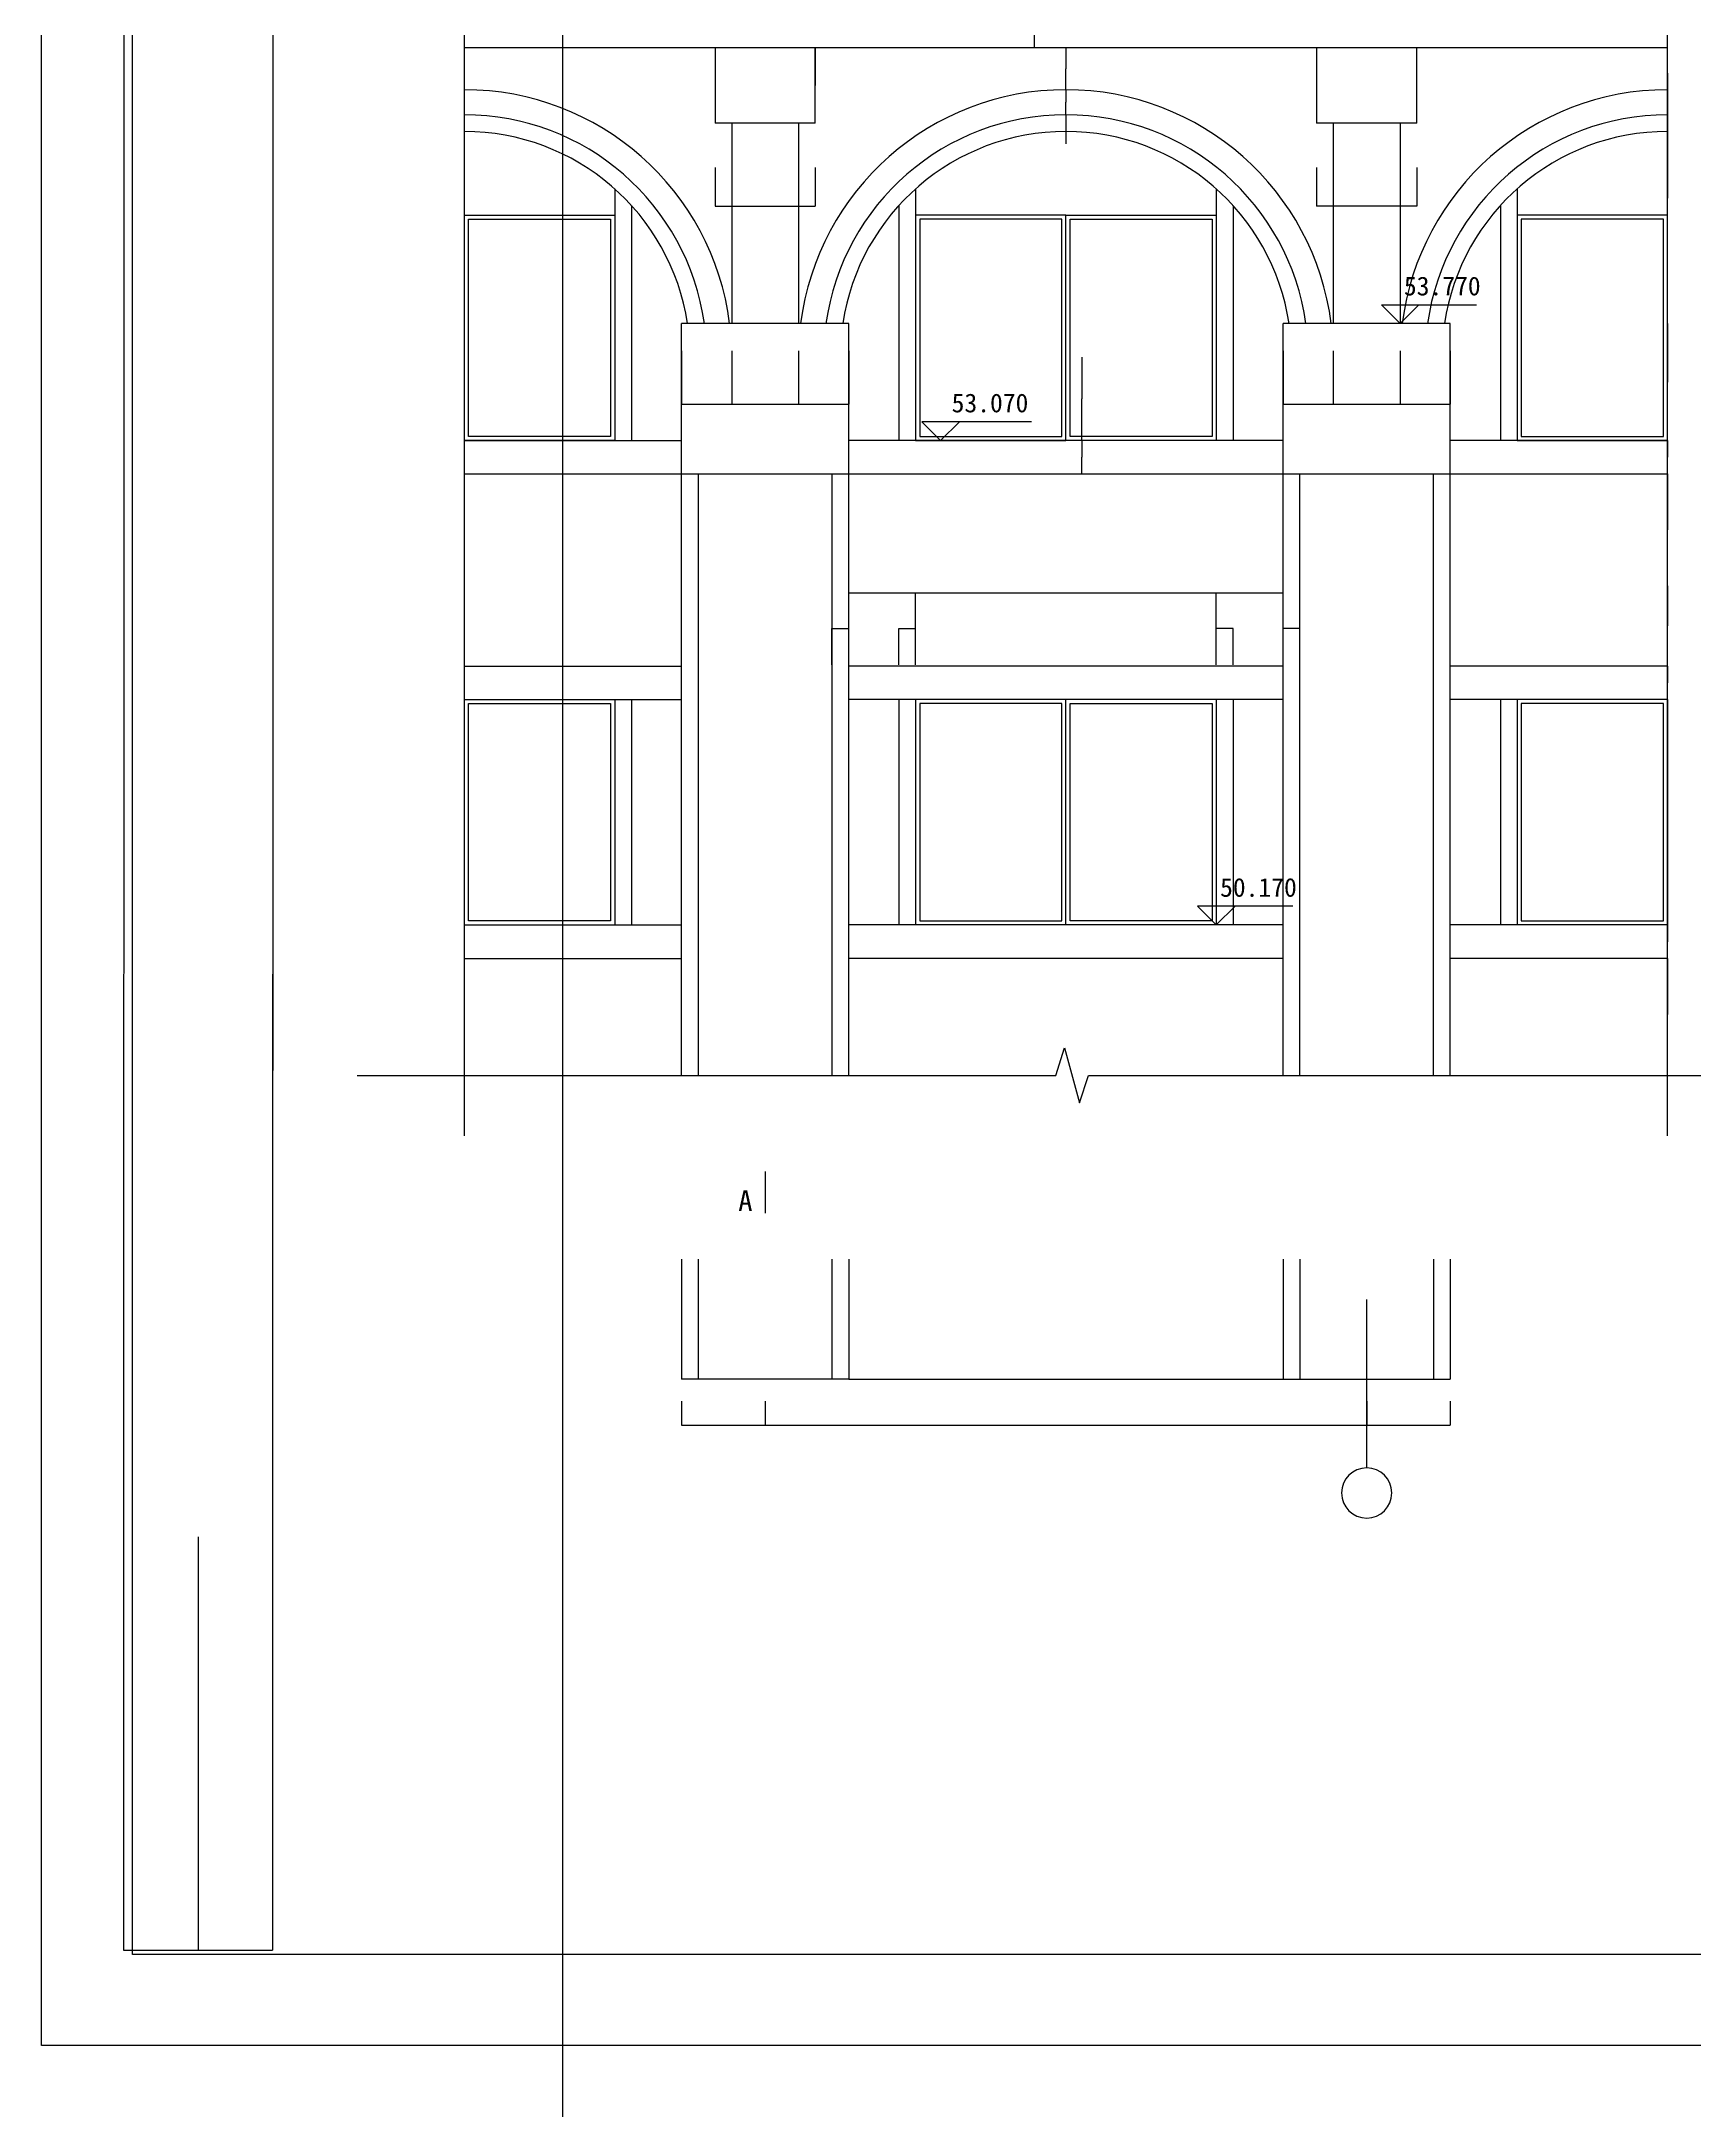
# Model space of a CAD drawing. Header units: metres. Extents: x -12481 to 52206, y 0 to 156300.
# Drawn here: x -12481 to 27091, y 63261 to 112808 of the extents above; entities that cross this region are included whole.
import ezdxf

# ---------------------------------------------------------------- set-up
doc = ezdxf.new("R2010")
doc.units = ezdxf.units.M
for name, color, linetype in [('AXIS', 3, 'Continuous'), ('DOTE', 1, 'Continuous'), ('L', 52, 'Continuous'), ('OTHER', 7, 'Continuous'), ('PUB_DIM', 3, 'Continuous')]:
    doc.layers.add(name, color=color, linetype=linetype)
doc.dimstyles.get("Standard").update_dxf_attribs({"dimtxt": 2.5, "dimasz": 2.5, "dimexe": 1.25, "dimexo": 0.625, "dimtad": 1, "dimcen": 2.5, "dimazin": 3, "dimtfac": 1, "dimtmove": 0, "dimatfit": 3})

# ---------------------------------------------------------------- blocks, each defined once
blk = doc.blocks.new('_AXISO')
blk.add_circle((0, 0), 0.5)
blk = doc.blocks.new('*D4')
for p, q in [((26443.08, 97050), (26443.08, 94350)), ((26442.83, 94350), (26442.58, 94350)), ((26443.08, 91650), (26443.08, 94350)), ((26443.08, 94350), (26443.08, 94350)), ((26443.33, 94350), (26443.58, 94350))]:
    blk.add_line(p, q)
at = {"layer": 'Defpoints'}
for p in [(26443.08, 97050), (26443.08, 94350), (26443.08, 91650)]:
    blk.add_point(p, dxfattribs=at)
at = {"layer": 'PUB_DIM', "insert": (26443.08, 94351.125), "char_height": 1, "attachment_point": 5}
blk.add_mtext('1350', dxfattribs=at)
blk = doc.blocks.new('*D5')
for p, q in [((3243.08, 83646.26), (3243.08, 80775.26)), ((6443.08, 83646.26), (6443.08, 80775.26)), ((4841.58, 80775.26), (3242.83, 80775.26)), ((6443.33, 80775.26), (4844.58, 80775.26))]:
    blk.add_line(p, q)
at = {"layer": 'Defpoints'}
for p in [(3243.08, 83646.26), (6443.08, 83646.26), (6443.08, 80775.26)]:
    blk.add_point(p, dxfattribs=at)
at = {"layer": 'PUB_DIM', "insert": (4843.08, 80775.26), "char_height": 1, "attachment_point": 5}
blk.add_mtext('800', dxfattribs=at)
blk = doc.blocks.new('*D6')
for p, q in [((4843.08, 80250.26), (4843.08, 79675.26)), ((19243.08, 80250.26), (19243.08, 79675.26)), ((4843.33, 79675.26), (12038.08, 79675.26)), ((12048.08, 79675.26), (19242.83, 79675.26))]:
    blk.add_line(p, q)
at = {"layer": 'Defpoints'}
for p in [(4843.08, 80250.26), (19243.08, 80250.26), (4843.08, 79675.26)]:
    blk.add_point(p, dxfattribs=at)
at = {"layer": 'PUB_DIM', "insert": (12043.08, 79675.26), "char_height": 1, "attachment_point": 5}
blk.add_mtext('3600<4000>', dxfattribs=at)
blk = doc.blocks.new('*D7')
for p, q in [((2843.08, 83646.26), (2843.08, 80775.26)), ((3243.08, 83646.26), (3243.08, 80775.26)), ((3041.58, 80775.26), (2842.83, 80775.26)), ((3243.33, 80775.26), (3044.58, 80775.26))]:
    blk.add_line(p, q)
at = {"layer": 'Defpoints'}
for p in [(2843.08, 83646.26), (3243.08, 83646.26), (3243.08, 80775.26)]:
    blk.add_point(p, dxfattribs=at)
at = {"layer": 'PUB_DIM', "insert": (3043.08, 80775.26), "char_height": 1, "attachment_point": 5}
blk.add_mtext('100', dxfattribs=at)
blk = doc.blocks.new('*D8')
for p, q in [((2843.08, 80250.26), (2843.08, 79675.26)), ((4843.08, 80250.26), (4843.08, 79675.26)), ((2843.33, 79675.26), (3841.58, 79675.26)), ((3844.58, 79675.26), (4842.83, 79675.26))]:
    blk.add_line(p, q)
at = {"layer": 'Defpoints'}
for p in [(2843.08, 80250.26), (4843.08, 80250.26), (2843.08, 79675.26)]:
    blk.add_point(p, dxfattribs=at)
at = {"layer": 'PUB_DIM', "insert": (3843.08, 79675.26), "char_height": 1, "attachment_point": 5}
blk.add_mtext('500', dxfattribs=at)
blk = doc.blocks.new('*D9')
for p, q in [((6843.08, 83646.26), (6843.08, 80775.26)), ((17243.08, 83646.26), (17243.08, 80775.26)), ((6843.33, 80775.26), (12038.08, 80775.26)), ((12048.08, 80775.26), (17242.83, 80775.26))]:
    blk.add_line(p, q)
at = {"layer": 'Defpoints'}
for p in [(6843.08, 83646.26), (17243.08, 83646.26), (6843.08, 80775.26)]:
    blk.add_point(p, dxfattribs=at)
at = {"layer": 'PUB_DIM', "insert": (12043.08, 80775.26), "char_height": 1, "attachment_point": 5}
blk.add_mtext('2600<3000>', dxfattribs=at)
blk = doc.blocks.new('*D10')
for p, q in [((6443.08, 83646.26), (6443.08, 80775.26)), ((6843.08, 83646.26), (6843.08, 80775.26)), ((6641.58, 80775.26), (6442.83, 80775.26)), ((6843.33, 80775.26), (6644.58, 80775.26))]:
    blk.add_line(p, q)
at = {"layer": 'Defpoints'}
for p in [(6443.08, 83646.26), (6843.08, 83646.26), (6843.08, 80775.26)]:
    blk.add_point(p, dxfattribs=at)
at = {"layer": 'PUB_DIM', "insert": (6643.08, 80775.26), "char_height": 1, "attachment_point": 5}
blk.add_mtext('100', dxfattribs=at)
blk = doc.blocks.new('*D11')
for p, q in [((17243.08, 83646.26), (17243.08, 80775.26)), ((17643.08, 83646.26), (17643.08, 80775.26)), ((17243.33, 80775.26), (17441.58, 80775.26)), ((17444.58, 80775.26), (17642.83, 80775.26))]:
    blk.add_line(p, q)
at = {"layer": 'Defpoints'}
for p in [(17243.08, 83646.26), (17643.08, 83646.26), (17243.08, 80775.26)]:
    blk.add_point(p, dxfattribs=at)
at = {"layer": 'PUB_DIM', "insert": (17443.08, 80775.26), "char_height": 1, "attachment_point": 5}
blk.add_mtext('100', dxfattribs=at)
blk = doc.blocks.new('*D12')
for p, q in [((20843.08, 83646.26), (20843.08, 80775.26)), ((21243.08, 83646.26), (21243.08, 80775.26)), ((20843.33, 80775.26), (21041.58, 80775.26)), ((21044.58, 80775.26), (21242.83, 80775.26))]:
    blk.add_line(p, q)
at = {"layer": 'Defpoints'}
for p in [(20843.08, 83646.26), (21243.08, 83646.26), (20843.08, 80775.26)]:
    blk.add_point(p, dxfattribs=at)
at = {"layer": 'PUB_DIM', "insert": (21043.08, 80775.26), "char_height": 1, "attachment_point": 5}
blk.add_mtext('100', dxfattribs=at)
blk = doc.blocks.new('*D13')
for p, q in [((17643.08, 83646.26), (17643.08, 80775.26)), ((20843.08, 83646.26), (20843.08, 80775.26)), ((17643.33, 80775.26), (19241.58, 80775.26)), ((19244.58, 80775.26), (20842.83, 80775.26))]:
    blk.add_line(p, q)
at = {"layer": 'Defpoints'}
for p in [(17643.08, 83646.26), (20843.08, 83646.26), (17643.08, 80775.26)]:
    blk.add_point(p, dxfattribs=at)
at = {"layer": 'PUB_DIM', "insert": (19243.08, 80775.26), "char_height": 1, "attachment_point": 5}
blk.add_mtext('800', dxfattribs=at)
blk = doc.blocks.new('*D14')
for p, q in [((19243.08, 80250.26), (19243.08, 79675.26)), ((21243.08, 80250.26), (21243.08, 79675.26)), ((19243.33, 79675.26), (20241.58, 79675.26)), ((20244.58, 79675.26), (21242.83, 79675.26))]:
    blk.add_line(p, q)
at = {"layer": 'Defpoints'}
for p in [(19243.08, 80250.26), (21243.08, 80250.26), (19243.08, 79675.26)]:
    blk.add_point(p, dxfattribs=at)
at = {"layer": 'PUB_DIM', "insert": (20243.08, 79675.26), "char_height": 1, "attachment_point": 5}
blk.add_mtext('500', dxfattribs=at)
blk = doc.blocks.new('*D15')
for p, q in [((26443.08, 90850), (26443.08, 89510)), ((26442.83, 89510), (26442.58, 89510)), ((26443.08, 88170), (26443.08, 89510)), ((26443.08, 89510), (26443.08, 89510)), ((26443.33, 89510), (26443.58, 89510))]:
    blk.add_line(p, q)
at = {"layer": 'Defpoints'}
for p in [(26443.08, 90850), (26443.08, 89510), (26443.08, 88170)]:
    blk.add_point(p, dxfattribs=at)
at = {"layer": 'PUB_DIM', "insert": (26443.08, 89511.125), "char_height": 1, "attachment_point": 5}
blk.add_mtext('670', dxfattribs=at)
blk = doc.blocks.new('*D16')
for p, q in [((26442.83, 91250), (26442.58, 91250)), ((26443.08, 91650), (26443.08, 91250)), ((26443.08, 90850), (26443.08, 91250)), ((26443.08, 91250), (26443.08, 91250)), ((26443.33, 91250), (26443.58, 91250))]:
    blk.add_line(p, q)
at = {"layer": 'Defpoints'}
for p in [(26443.08, 91650), (26443.08, 91250), (26443.08, 90850)]:
    blk.add_point(p, dxfattribs=at)
at = {"layer": 'PUB_DIM', "insert": (26443.08, 91251.125), "char_height": 1, "attachment_point": 5}
blk.add_mtext('200', dxfattribs=at)
blk = doc.blocks.new('*D17')
for p, q in [((4043.08, 105400), (4043.08, 104124.15)), ((5643.08, 105400), (5643.08, 104124.15)), ((4043.33, 104124.15), (4841.58, 104124.15)), ((4844.58, 104124.15), (5642.83, 104124.15))]:
    blk.add_line(p, q)
at = {"layer": 'Defpoints'}
for p in [(4043.08, 105400), (5643.08, 105400), (4043.08, 104124.15)]:
    blk.add_point(p, dxfattribs=at)
at = {"layer": 'PUB_DIM', "insert": (4843.08, 104124.15), "char_height": 1, "attachment_point": 5}
blk.add_mtext('400', dxfattribs=at)
blk = doc.blocks.new('*D18')
for p, q in [((4043.08, 109789.12), (4043.08, 108859.76)), ((5643.08, 109789.12), (5643.08, 108859.76)), ((4043.33, 108859.76), (4841.58, 108859.76)), ((4844.58, 108859.76), (5642.83, 108859.76))]:
    blk.add_line(p, q)
at = {"layer": 'Defpoints'}
for p in [(4043.08, 109789.12), (5643.08, 109789.12), (4043.08, 108859.76)]:
    blk.add_point(p, dxfattribs=at)
at = {"layer": 'PUB_DIM', "insert": (4843.08, 108859.76), "char_height": 1, "attachment_point": 5}
blk.add_mtext('400', dxfattribs=at)
blk = doc.blocks.new('*D19')
for p, q in [((-0.25, 124946.59), (-0.5, 124946.59)), ((0, 0), (0, 124946.59)), ((0, 0), (0, 124946.59)), ((0, 124946.59), (0, 124946.59)), ((0.25, 124946.59), (0.5, 124946.59))]:
    blk.add_line(p, q)
at = {"layer": 'Defpoints'}
for p in [(0, 124946.59), (0, 0), (0, 0)]:
    blk.add_point(p, dxfattribs=at)
at = {"layer": 'PUB_DIM', "insert": (0, 124947.715), "char_height": 1, "attachment_point": 5}
blk.add_mtext('2000<2200>', dxfattribs=at)
blk = doc.blocks.new('*D20')
for p, q in [((2843.08, 105400), (2843.08, 104124.15)), ((4043.08, 105400), (4043.08, 104124.15)), ((2843.33, 104124.15), (3441.58, 104124.15)), ((3444.58, 104124.15), (4042.83, 104124.15))]:
    blk.add_line(p, q)
at = {"layer": 'Defpoints'}
for p in [(2843.08, 105400), (4043.08, 105400), (2843.08, 104124.15)]:
    blk.add_point(p, dxfattribs=at)
at = {"layer": 'PUB_DIM', "insert": (3443.08, 104124.15), "char_height": 1, "attachment_point": 5}
blk.add_mtext('300', dxfattribs=at)
blk = doc.blocks.new('*D21')
for p, q in [((3643.08, 109789.12), (3643.08, 108859.76)), ((4043.08, 109789.12), (4043.08, 108859.76)), ((3643.33, 108859.76), (3841.58, 108859.76)), ((3844.58, 108859.76), (4042.83, 108859.76))]:
    blk.add_line(p, q)
at = {"layer": 'Defpoints'}
for p in [(3643.08, 109789.12), (4043.08, 109789.12), (3643.08, 108859.76)]:
    blk.add_point(p, dxfattribs=at)
at = {"layer": 'PUB_DIM', "insert": (3843.08, 108859.76), "char_height": 1, "attachment_point": 5}
blk.add_mtext('100', dxfattribs=at)
blk = doc.blocks.new('*D23')
for p, q in [((8443.08, 98225.22), (8443.08, 99601.21)), ((8443.33, 99601.21), (12041.08, 99601.21)), ((12045.08, 99601.21), (15642.83, 99601.21)), ((15643.08, 98225.22), (15643.08, 99601.21))]:
    blk.add_line(p, q)
at = {"layer": 'Defpoints'}
for p in [(8443.08, 99601.21), (8443.08, 98225.22), (15643.08, 98225.22)]:
    blk.add_point(p, dxfattribs=at)
at = {"layer": 'PUB_DIM', "insert": (12043.08, 99601.21), "char_height": 1, "attachment_point": 5}
blk.add_mtext('1800', dxfattribs=at)
blk = doc.blocks.new('*D24')
for p, q in [((15643.08, 98225.22), (15643.08, 99601.21)), ((15643.33, 99601.21), (16439.08, 99601.21)), ((16447.08, 99601.21), (17242.83, 99601.21)), ((17243.08, 98225.22), (17243.08, 99601.21))]:
    blk.add_line(p, q)
at = {"layer": 'Defpoints'}
for p in [(15643.08, 99601.21), (15643.08, 98225.22), (17243.08, 98225.22)]:
    blk.add_point(p, dxfattribs=at)
at = {"layer": 'PUB_DIM', "insert": (16443.08, 99601.21), "char_height": 1, "attachment_point": 5}
blk.add_mtext('400<600>', dxfattribs=at)
blk = doc.blocks.new('*D25')
for p, q in [((15841.58, 98749.23), (15642.83, 98749.23)), ((15643.08, 97875.64), (15643.08, 98749.23)), ((16043.33, 98749.23), (15844.58, 98749.23)), ((16043.08, 97875.64), (16043.08, 98749.23))]:
    blk.add_line(p, q)
at = {"layer": 'Defpoints'}
for p in [(16043.08, 98749.23), (15643.08, 97875.64), (16043.08, 97875.64)]:
    blk.add_point(p, dxfattribs=at)
at = {"layer": 'PUB_DIM', "insert": (15843.08, 98749.23), "char_height": 1, "attachment_point": 5}
blk.add_mtext('100', dxfattribs=at)
blk = doc.blocks.new('*D26')
for p, q in [((-0.25, 107002.62), (-0.5, 107002.62)), ((0, 0), (0, 107002.62)), ((0, 0), (0, 107002.62)), ((0, 107002.62), (0, 107002.62)), ((0.25, 107002.62), (0.5, 107002.62))]:
    blk.add_line(p, q)
at = {"layer": 'Defpoints'}
for p in [(0, 107002.62), (0, 0), (0, 0)]:
    blk.add_point(p, dxfattribs=at)
at = {"layer": 'PUB_DIM', "insert": (0, 107003.745), "char_height": 1, "attachment_point": 5}
blk.add_mtext('1350<1550>', dxfattribs=at)
blk = doc.blocks.new('*D28')
for p, q in [((5643.08, 105400), (5643.08, 104124.15)), ((6843.08, 105400), (6843.08, 104124.15)), ((5643.33, 104124.15), (6241.58, 104124.15)), ((6244.58, 104124.15), (6842.83, 104124.15))]:
    blk.add_line(p, q)
at = {"layer": 'Defpoints'}
for p in [(5643.08, 105400), (6843.08, 105400), (5643.08, 104124.15)]:
    blk.add_point(p, dxfattribs=at)
at = {"layer": 'PUB_DIM', "insert": (6243.08, 104124.15), "char_height": 1, "attachment_point": 5}
blk.add_mtext('300', dxfattribs=at)
blk = doc.blocks.new('*D29')
for p, q in [((12421.91, 105250), (12421.91, 104250)), ((12421.66, 104250), (12421.41, 104250)), ((12421.91, 103250), (12421.91, 104250)), ((12421.91, 104250), (12421.91, 104250)), ((12422.16, 104250), (12422.41, 104250))]:
    blk.add_line(p, q)
at = {"layer": 'Defpoints'}
for p in [(12421.91, 105250), (12421.91, 104250), (12421.91, 103250)]:
    blk.add_point(p, dxfattribs=at)
at = {"layer": 'PUB_DIM', "insert": (12421.91, 104251.125), "char_height": 1, "attachment_point": 5}
blk.add_mtext('500', dxfattribs=at)
blk = doc.blocks.new('*D30')
for p, q in [((6843.08, 98225.22), (6843.08, 99601.21)), ((6843.33, 99601.21), (7639.08, 99601.21)), ((7647.08, 99601.21), (8442.83, 99601.21)), ((8443.08, 98225.22), (8443.08, 99601.21))]:
    blk.add_line(p, q)
at = {"layer": 'Defpoints'}
for p in [(6843.08, 99601.21), (6843.08, 98225.22), (8443.08, 98225.22)]:
    blk.add_point(p, dxfattribs=at)
at = {"layer": 'PUB_DIM', "insert": (7643.08, 99601.21), "char_height": 1, "attachment_point": 5}
blk.add_mtext('400<600>', dxfattribs=at)
blk = doc.blocks.new('*D31')
for p, q in [((8043.08, 97875.64), (8043.08, 98749.23)), ((8043.33, 98749.23), (8241.58, 98749.23)), ((8244.58, 98749.23), (8442.83, 98749.23)), ((8443.08, 97875.64), (8443.08, 98749.23))]:
    blk.add_line(p, q)
at = {"layer": 'Defpoints'}
for p in [(8043.08, 98749.23), (8043.08, 97875.64), (8443.08, 97875.64)]:
    blk.add_point(p, dxfattribs=at)
at = {"layer": 'PUB_DIM', "insert": (8243.08, 98749.23), "char_height": 1, "attachment_point": 5}
blk.add_mtext('100', dxfattribs=at)
blk = doc.blocks.new('*D32')
for p, q in [((12421.91, 103250), (12421.91, 102850)), ((12421.66, 102850), (12421.41, 102850)), ((12421.91, 102450), (12421.91, 102850)), ((12421.91, 102850), (12421.91, 102850)), ((12422.16, 102850), (12422.41, 102850))]:
    blk.add_line(p, q)
at = {"layer": 'Defpoints'}
for p in [(12421.91, 103250), (12421.91, 102850), (12421.91, 102450)]:
    blk.add_point(p, dxfattribs=at)
at = {"layer": 'PUB_DIM', "insert": (12421.91, 102851.125), "char_height": 1, "attachment_point": 5}
blk.add_mtext('200', dxfattribs=at)
blk = doc.blocks.new('*D33')
for p, q in [((-0.25, 108040.23), (-0.5, 108040.23)), ((0, 0), (0, 108040.23)), ((0, 0), (0, 108040.23)), ((0, 108040.23), (0, 108040.23)), ((0.25, 108040.23), (0.5, 108040.23))]:
    blk.add_line(p, q)
at = {"layer": 'Defpoints'}
for p in [(0, 108040.23), (0, 0), (0, 0)]:
    blk.add_point(p, dxfattribs=at)
at = {"layer": 'PUB_DIM', "insert": (0, 108041.355), "char_height": 1, "attachment_point": 5}
blk.add_mtext('1600<1800>', dxfattribs=at)
blk = doc.blocks.new('*D34')
for p, q in [((6043.08, 112650), (6043.08, 111750)), ((6042.83, 111750), (6042.58, 111750)), ((6043.08, 110850), (6043.08, 111750)), ((6043.08, 111750), (6043.08, 111750)), ((6043.33, 111750), (6043.58, 111750))]:
    blk.add_line(p, q)
at = {"layer": 'Defpoints'}
for p in [(6043.08, 112650), (6043.08, 111750), (6043.08, 110850)]:
    blk.add_point(p, dxfattribs=at)
at = {"layer": 'PUB_DIM', "insert": (6043.08, 111751.125), "char_height": 1, "attachment_point": 5}
blk.add_mtext('450', dxfattribs=at)
blk = doc.blocks.new('*D35')
for p, q in [((5643.08, 109789.12), (5643.08, 108859.76)), ((6043.08, 109789.12), (6043.08, 108859.76)), ((5643.33, 108859.76), (5841.58, 108859.76)), ((5844.58, 108859.76), (6042.83, 108859.76))]:
    blk.add_line(p, q)
at = {"layer": 'Defpoints'}
for p in [(5643.08, 109789.12), (6043.08, 109789.12), (5643.08, 108859.76)]:
    blk.add_point(p, dxfattribs=at)
at = {"layer": 'PUB_DIM', "insert": (5843.08, 108859.76), "char_height": 1, "attachment_point": 5}
blk.add_mtext('100', dxfattribs=at)
blk = doc.blocks.new('*D36')
for p, q in [((-0.25, 108066.52), (-0.5, 108066.52)), ((0, 0), (0, 108066.52)), ((0, 0), (0, 108066.52)), ((0, 108066.52), (0, 108066.52)), ((0.25, 108066.52), (0.5, 108066.52))]:
    blk.add_line(p, q)
at = {"layer": 'Defpoints'}
for p in [(0, 108066.52), (0, 0), (0, 0)]:
    blk.add_point(p, dxfattribs=at)
at = {"layer": 'PUB_DIM', "insert": (0, 108067.645), "char_height": 1, "attachment_point": 5}
blk.add_mtext('1450<1650>', dxfattribs=at)
blk = doc.blocks.new('*D39')
for p, q in [((11292.83, 113050), (11292.58, 113050)), ((11293.08, 113450), (11293.08, 113050)), ((11293.08, 112650), (11293.08, 113050)), ((11293.08, 113050), (11293.08, 113050)), ((11293.33, 113050), (11293.58, 113050))]:
    blk.add_line(p, q)
at = {"layer": 'Defpoints'}
for p in [(11293.08, 113450), (11293.08, 113050), (11293.08, 112650)]:
    blk.add_point(p, dxfattribs=at)
at = {"layer": 'PUB_DIM', "insert": (11293.08, 113051.125), "char_height": 1, "attachment_point": 5}
blk.add_mtext('200', dxfattribs=at)
blk = doc.blocks.new('*D40')
for p, q in [((12043.08, 111050), (12043.08, 110355.85)), ((12043.08, 110650), (12043.08, 110355.85)), ((12042.83, 110355.85), (12042.58, 110355.85)), ((12043.08, 110355.85), (12043.08, 110355.85)), ((12043.33, 110355.85), (12043.58, 110355.85))]:
    blk.add_line(p, q)
at = {"layer": 'Defpoints'}
for p in [(12043.08, 111050), (12043.08, 110650), (12043.08, 110355.85)]:
    blk.add_point(p, dxfattribs=at)
at = {"layer": 'PUB_DIM', "insert": (12043.08, 110356.975), "char_height": 1, "attachment_point": 5}
blk.add_mtext('100', dxfattribs=at)
blk = doc.blocks.new('*D41')
for p, q in [((12043.08, 111650), (12043.08, 111350)), ((12042.83, 111350), (12042.58, 111350)), ((12043.08, 111050), (12043.08, 111350)), ((12043.08, 111350), (12043.08, 111350)), ((12043.33, 111350), (12043.58, 111350))]:
    blk.add_line(p, q)
at = {"layer": 'Defpoints'}
for p in [(12043.08, 111650), (12043.08, 111350), (12043.08, 111050)]:
    blk.add_point(p, dxfattribs=at)
at = {"layer": 'PUB_DIM', "insert": (12043.08, 111351.125), "char_height": 1, "attachment_point": 5}
blk.add_mtext('150', dxfattribs=at)
blk = doc.blocks.new('*D42')
for p, q in [((12043.08, 112650), (12043.08, 112150)), ((12042.83, 112150), (12042.58, 112150)), ((12043.08, 111650), (12043.08, 112150)), ((12043.08, 112150), (12043.08, 112150)), ((12043.33, 112150), (12043.58, 112150))]:
    blk.add_line(p, q)
at = {"layer": 'Defpoints'}
for p in [(12043.08, 112650), (12043.08, 112150), (12043.08, 111650)]:
    blk.add_point(p, dxfattribs=at)
at = {"layer": 'PUB_DIM', "insert": (12043.08, 112151.125), "char_height": 1, "attachment_point": 5}
blk.add_mtext('230', dxfattribs=at)
blk = doc.blocks.new('*D44')
for p, q in [((6443.08, 97875.64), (6443.08, 98749.23)), ((6443.33, 98749.23), (6641.58, 98749.23)), ((6644.58, 98749.23), (6842.83, 98749.23)), ((6843.08, 97875.64), (6843.08, 98749.23))]:
    blk.add_line(p, q)
at = {"layer": 'Defpoints'}
for p in [(6443.08, 98749.23), (6443.08, 97875.64), (6843.08, 97875.64)]:
    blk.add_point(p, dxfattribs=at)
at = {"layer": 'PUB_DIM', "insert": (6643.08, 98749.23), "char_height": 1, "attachment_point": 5}
blk.add_mtext('100', dxfattribs=at)
blk = doc.blocks.new('*D45')
for p, q in [((18443.08, 105400), (18443.08, 104124.15)), ((20043.08, 105400), (20043.08, 104124.15)), ((18443.33, 104124.15), (19241.58, 104124.15)), ((19244.58, 104124.15), (20042.83, 104124.15))]:
    blk.add_line(p, q)
at = {"layer": 'Defpoints'}
for p in [(18443.08, 105400), (20043.08, 105400), (18443.08, 104124.15)]:
    blk.add_point(p, dxfattribs=at)
at = {"layer": 'PUB_DIM', "insert": (19243.08, 104124.15), "char_height": 1, "attachment_point": 5}
blk.add_mtext('400', dxfattribs=at)
blk = doc.blocks.new('*D46')
for p, q in [((20043.08, 105400), (20043.08, 104124.15)), ((21243.08, 105400), (21243.08, 104124.15)), ((20043.33, 104124.15), (20641.58, 104124.15)), ((20644.58, 104124.15), (21242.83, 104124.15))]:
    blk.add_line(p, q)
at = {"layer": 'Defpoints'}
for p in [(20043.08, 105400), (21243.08, 105400), (20043.08, 104124.15)]:
    blk.add_point(p, dxfattribs=at)
at = {"layer": 'PUB_DIM', "insert": (20643.08, 104124.15), "char_height": 1, "attachment_point": 5}
blk.add_mtext('300', dxfattribs=at)
blk = doc.blocks.new('*D47')
for p, q in [((17243.08, 105400), (17243.08, 104124.15)), ((18443.08, 105400), (18443.08, 104124.15)), ((17243.33, 104124.15), (17841.58, 104124.15)), ((17844.58, 104124.15), (18442.83, 104124.15))]:
    blk.add_line(p, q)
at = {"layer": 'Defpoints'}
for p in [(17243.08, 105400), (18443.08, 105400), (17243.08, 104124.15)]:
    blk.add_point(p, dxfattribs=at)
at = {"layer": 'PUB_DIM', "insert": (17843.08, 104124.15), "char_height": 1, "attachment_point": 5}
blk.add_mtext('300', dxfattribs=at)
blk = doc.blocks.new('*D48')
for p, q in [((20043.08, 109789.12), (20043.08, 108859.76)), ((20443.08, 109789.12), (20443.08, 108859.76)), ((20241.58, 108859.76), (20042.83, 108859.76)), ((20443.33, 108859.76), (20244.58, 108859.76))]:
    blk.add_line(p, q)
at = {"layer": 'Defpoints'}
for p in [(20043.08, 109789.12), (20443.08, 109789.12), (20443.08, 108859.76)]:
    blk.add_point(p, dxfattribs=at)
at = {"layer": 'PUB_DIM', "insert": (20243.08, 108859.76), "char_height": 1, "attachment_point": 5}
blk.add_mtext('100', dxfattribs=at)
blk = doc.blocks.new('*D49')
for p, q in [((18443.08, 109789.12), (18443.08, 108859.76)), ((20043.08, 109789.12), (20043.08, 108859.76)), ((19241.58, 108859.76), (18442.83, 108859.76)), ((20043.33, 108859.76), (19244.58, 108859.76))]:
    blk.add_line(p, q)
at = {"layer": 'Defpoints'}
for p in [(18443.08, 109789.12), (20043.08, 109789.12), (20043.08, 108859.76)]:
    blk.add_point(p, dxfattribs=at)
at = {"layer": 'PUB_DIM', "insert": (19243.08, 108859.76), "char_height": 1, "attachment_point": 5}
blk.add_mtext('400', dxfattribs=at)
blk = doc.blocks.new('*D50')
for p, q in [((18043.08, 109789.12), (18043.08, 108859.76)), ((18443.08, 109789.12), (18443.08, 108859.76)), ((18241.58, 108859.76), (18042.83, 108859.76)), ((18443.33, 108859.76), (18244.58, 108859.76))]:
    blk.add_line(p, q)
at = {"layer": 'Defpoints'}
for p in [(18043.08, 109789.12), (18443.08, 109789.12), (18443.08, 108859.76)]:
    blk.add_point(p, dxfattribs=at)
at = {"layer": 'PUB_DIM', "insert": (18243.08, 108859.76), "char_height": 1, "attachment_point": 5}
blk.add_mtext('100', dxfattribs=at)
blk = doc.blocks.new('*D51')
for p, q in [((17441.58, 98749.23), (17242.83, 98749.23)), ((17243.08, 97875.64), (17243.08, 98749.23)), ((17643.33, 98749.23), (17444.58, 98749.23)), ((17643.08, 97875.64), (17643.08, 98749.23))]:
    blk.add_line(p, q)
at = {"layer": 'Defpoints'}
for p in [(17643.08, 98749.23), (17243.08, 97875.64), (17643.08, 97875.64)]:
    blk.add_point(p, dxfattribs=at)
at = {"layer": 'PUB_DIM', "insert": (17443.08, 98749.23), "char_height": 1, "attachment_point": 5}
blk.add_mtext('100', dxfattribs=at)
blk = doc.blocks.new('*D52')
for p, q in [((-0.25, 125001.03), (-0.5, 125001.03)), ((0, 0), (0, 125001.03)), ((0, 0), (0, 125001.03)), ((0, 125001.03), (0, 125001.03)), ((0.25, 125001.03), (0.5, 125001.03))]:
    blk.add_line(p, q)
at = {"layer": 'Defpoints'}
for p in [(0, 125001.03), (0, 0), (0, 0)]:
    blk.add_point(p, dxfattribs=at)
at = {"layer": 'PUB_DIM', "insert": (0, 125002.155), "char_height": 1, "attachment_point": 5}
blk.add_mtext('1400<1600>', dxfattribs=at)
blk = doc.blocks.new('*D53')
for p, q in [((-0.25, 126506.62), (-0.5, 126506.62)), ((0, 0), (0, 126506.62)), ((0, 0), (0, 126506.62)), ((0, 126506.62), (0, 126506.62)), ((0.25, 126506.62), (0.5, 126506.62))]:
    blk.add_line(p, q)
at = {"layer": 'Defpoints'}
for p in [(0, 126506.62), (0, 0), (0, 0)]:
    blk.add_point(p, dxfattribs=at)
at = {"layer": 'PUB_DIM', "insert": (0, 126507.745), "char_height": 1, "attachment_point": 5}
blk.add_mtext('1600<1800>', dxfattribs=at)
blk = doc.blocks.new('*D64')
for p, q in [((-0.25, 126276.1), (-0.5, 126276.1)), ((0, 0), (0, 126276.1)), ((0, 0), (0, 126276.1)), ((0, 126276.1), (0, 126276.1)), ((0.25, 126276.1), (0.5, 126276.1))]:
    blk.add_line(p, q)
at = {"layer": 'Defpoints'}
for p in [(0, 126276.1), (0, 0), (0, 0)]:
    blk.add_point(p, dxfattribs=at)
at = {"layer": 'PUB_DIM', "insert": (0, 126277.225), "char_height": 1, "attachment_point": 5}
blk.add_mtext('1900<2100>', dxfattribs=at)
blk = doc.blocks.new('*D65')
for p, q in [((-0.25, 122344.11), (-0.5, 122344.11)), ((0, 0), (0, 122344.11)), ((0, 0), (0, 122344.11)), ((0, 122344.11), (0, 122344.11)), ((0.25, 122344.11), (0.5, 122344.11))]:
    blk.add_line(p, q)
at = {"layer": 'Defpoints'}
for p in [(0, 122344.11), (0, 0), (0, 0)]:
    blk.add_point(p, dxfattribs=at)
at = {"layer": 'PUB_DIM', "insert": (0, 122345.235), "char_height": 1, "attachment_point": 5}
blk.add_mtext('900', dxfattribs=at)
blk = doc.blocks.new('*D73')
for p, q in [((26443.08, 120250), (26443.08, 116450)), ((26442.83, 116450), (26442.58, 116450)), ((26443.08, 112650), (26443.08, 116450)), ((26443.08, 116450), (26443.08, 116450)), ((26443.33, 116450), (26443.58, 116450))]:
    blk.add_line(p, q)
at = {"layer": 'Defpoints'}
for p in [(26443.08, 120250), (26443.08, 116450), (26443.08, 112650)]:
    blk.add_point(p, dxfattribs=at)
at = {"layer": 'PUB_DIM', "insert": (26443.08, 116451.125), "char_height": 1, "attachment_point": 5}
blk.add_mtext('1900', dxfattribs=at)
blk = doc.blocks.new('*D75')
for p, q in [((26443.08, 106050), (26443.08, 104650)), ((26442.83, 104650), (26442.58, 104650)), ((26443.08, 103250), (26443.08, 104650)), ((26443.08, 104650), (26443.08, 104650)), ((26443.33, 104650), (26443.58, 104650))]:
    blk.add_line(p, q)
at = {"layer": 'Defpoints'}
for p in [(26443.08, 106050), (26443.08, 104650), (26443.08, 103250)]:
    blk.add_point(p, dxfattribs=at)
at = {"layer": 'PUB_DIM', "insert": (26443.08, 104651.125), "char_height": 1, "attachment_point": 5}
blk.add_mtext('700', dxfattribs=at)
blk = doc.blocks.new('*D76')
for p, q in [((26443.08, 102450), (26443.08, 101110)), ((26442.83, 101110), (26442.58, 101110)), ((26443.08, 99770), (26443.08, 101110)), ((26443.08, 101110), (26443.08, 101110)), ((26443.33, 101110), (26443.58, 101110))]:
    blk.add_line(p, q)
at = {"layer": 'Defpoints'}
for p in [(26443.08, 102450), (26443.08, 101110), (26443.08, 99770)]:
    blk.add_point(p, dxfattribs=at)
at = {"layer": 'PUB_DIM', "insert": (26443.08, 101111.125), "char_height": 1, "attachment_point": 5}
blk.add_mtext('670', dxfattribs=at)
blk = doc.blocks.new('*D77')
for p, q in [((26443.08, 103250), (26443.08, 102850)), ((26442.83, 102850), (26442.58, 102850)), ((26443.08, 102450), (26443.08, 102850)), ((26443.08, 102850), (26443.08, 102850)), ((26443.33, 102850), (26443.58, 102850))]:
    blk.add_line(p, q)
at = {"layer": 'Defpoints'}
for p in [(26443.08, 103250), (26443.08, 102850), (26443.08, 102450)]:
    blk.add_point(p, dxfattribs=at)
at = {"layer": 'PUB_DIM', "insert": (26443.08, 102851.125), "char_height": 1, "attachment_point": 5}
blk.add_mtext('200', dxfattribs=at)
blk = doc.blocks.new('*D78')
for p, q in [((26443.08, 99770), (26443.08, 98810)), ((26442.83, 98810), (26442.58, 98810)), ((26443.08, 97850), (26443.08, 98810)), ((26443.08, 98810), (26443.08, 98810)), ((26443.33, 98810), (26443.58, 98810))]:
    blk.add_line(p, q)
at = {"layer": 'Defpoints'}
for p in [(26443.08, 99770), (26443.08, 98810), (26443.08, 97850)]:
    blk.add_point(p, dxfattribs=at)
at = {"layer": 'PUB_DIM', "insert": (26443.08, 98811.125), "char_height": 1, "attachment_point": 5}
blk.add_mtext('480', dxfattribs=at)
blk = doc.blocks.new('*D79')
for p, q in [((26443.08, 97850), (26443.08, 97450)), ((26442.83, 97450), (26442.58, 97450)), ((26443.08, 97050), (26443.08, 97450)), ((26443.08, 97450), (26443.08, 97450)), ((26443.33, 97450), (26443.58, 97450))]:
    blk.add_line(p, q)
at = {"layer": 'Defpoints'}
for p in [(26443.08, 97850), (26443.08, 97450), (26443.08, 97050)]:
    blk.add_point(p, dxfattribs=at)
at = {"layer": 'PUB_DIM', "insert": (26443.08, 97451.125), "char_height": 1, "attachment_point": 5}
blk.add_mtext('200', dxfattribs=at)
blk = doc.blocks.new('*D80')
for p, q in [((26443.08, 112050), (26443.08, 109050)), ((26442.83, 109050), (26442.58, 109050)), ((26443.08, 106050), (26443.08, 109050)), ((26443.08, 109050), (26443.08, 109050)), ((26443.33, 109050), (26443.58, 109050))]:
    blk.add_line(p, q)
at = {"layer": 'Defpoints'}
for p in [(26443.08, 112050), (26443.08, 109050), (26443.08, 106050)]:
    blk.add_point(p, dxfattribs=at)
at = {"layer": 'PUB_DIM', "insert": (26443.08, 109051.125), "char_height": 1, "attachment_point": 5}
blk.add_mtext('1630', dxfattribs=at)

msp = doc.modelspace()

# ---------------------------------------------------------------- linework, layer by layer
for p, q in [((-10501.04, 151349.66), (-10514, 67100)), ((-6937.04, 151349.66), (-6950, 67100)), ((-8732, 77000), (-8732, 67100)), ((-6950, 77000), (-6950, 67100)), ((-10514, 67100), (-6950, 67100))]:
    msp.add_line(p, q)
for points in [[(-12481.04, 156299.66), (52205.56, 156299.66), (52205.56, 64823.66), (-12481.04, 64823.66)], [(-10303.04, 150854.66), (50027.56, 150854.66), (50027.56, 67001.66), (-10303.04, 67001.66)]]:
    msp.add_lwpolyline(points, close=True)
for points in [[(-6937.04, 151349.66), (-6950, 67100)], [(50027.56, 150854.66), (50027.56, 67001.66), (-10303.04, 67001.66), (-10303.04, 150854.66), (50027.56, 150854.66)]]:
    msp.add_lwpolyline(points)
at = {"layer": 'DOTE'}
msp.add_line((19243.08, 78649.53), (19243.08, 82682.41), dxfattribs=at)
at = {"layer": 'L'}
for p, q in [((26443.08, 112650), (-2356.92, 112650)), ((3643.08, 112650), (3643.08, 110850)), ((6043.08, 110850), (6043.08, 112650)), ((18043.08, 112650), (18043.08, 110850)), ((20443.08, 110850), (20443.08, 112650)), ((6043.08, 110850), (3643.08, 110850)), ((4043.08, 110850), (4043.08, 106050)), ((5643.08, 110850), (5643.08, 106050)), ((20443.08, 110850), (18043.08, 110850)), ((18443.08, 110850), (18443.08, 106050)), ((20043.08, 110850), (20043.08, 106050)), ((1243.08, 109274.92), (1243.08, 103250)), ((8443.08, 109274.92), (8443.08, 103250)), ((15643.08, 109274.92), (15643.08, 103250)), ((22843.08, 109274.92), (22843.08, 103250)), ((1643.08, 108877.67), (1643.08, 103250)), ((8043.08, 108877.67), (8043.08, 103250)), ((12043.08, 103250), (12043.08, 108650)), ((16043.08, 108877.67), (16043.08, 103250)), ((22443.08, 108877.67), (22443.08, 103250)), ((6843.08, 106050), (2843.08, 106050)), ((2843.08, 88050), (2843.08, 106050)), ((6843.08, 88050), (6843.08, 106050)), ((17243.08, 88050), (17243.08, 106050)), ((21243.08, 106050), (17243.08, 106050)), ((21243.08, 88050), (21243.08, 106050)), ((-2356.92, 103250), (2843.08, 103250)), ((17243.08, 103250), (6843.08, 103250)), ((26443.08, 103250), (21243.08, 103250)), ((-2356.92, 102450), (26443.08, 102450)), ((3243.08, 102450), (3243.08, 88050)), ((6443.08, 102450), (6443.08, 88050)), ((17643.08, 88050), (17643.08, 102450)), ((20843.08, 88050), (20843.08, 102450)), ((-2356.92, 97850), (2843.08, 97850)), ((17243.08, 97850), (6843.08, 97850)), ((26443.08, 97850), (21243.08, 97850)), ((-2356.92, 97050), (2843.08, 97050)), ((1243.08, 97050), (1243.08, 91650)), ((1643.08, 97050), (1643.08, 91650)), ((17243.08, 97050), (6843.08, 97050)), ((8043.08, 97050), (8043.08, 91650)), ((8443.08, 97050), (8443.08, 91650)), ((12043.08, 91650), (12043.08, 97050)), ((15643.08, 97050), (15643.08, 91650)), ((16043.08, 97050), (16043.08, 91650)), ((26443.08, 97050), (21243.08, 97050)), ((22443.08, 97050), (22443.08, 91650)), ((22843.08, 97050), (22843.08, 91650)), ((26443.08, 97050), (26443.08, 91650)), ((-2356.92, 91650), (2843.08, 91650)), ((17243.08, 91650), (6843.08, 91650)), ((26443.08, 91650), (21243.08, 91650)), ((-2356.92, 90850), (2843.08, 90850)), ((17243.08, 90850), (6843.08, 90850)), ((26443.08, 90850), (21243.08, 90850))]:
    msp.add_line(p, q, dxfattribs=at)
for points in [[(-2356.92, 108650), (1243.08, 108650), (1243.08, 103250), (-2356.92, 103250)], [(-2256.92, 108550), (1143.08, 108550), (1143.08, 103350), (-2256.92, 103350)], [(12043.08, 108650), (8443.08, 108650), (8443.08, 103250), (12043.08, 103250)], [(11943.08, 108550), (8543.08, 108550), (8543.08, 103350), (11943.08, 103350)], [(15643.08, 103250), (12043.08, 103250), (12043.08, 108650), (15643.08, 108650)], [(15543.08, 103350), (12143.08, 103350), (12143.08, 108550), (15543.08, 108550)], [(22843.08, 103250), (26443.08, 103250), (26443.08, 108650), (22843.08, 108650)], [(22943.08, 103350), (26343.08, 103350), (26343.08, 108550), (22943.08, 108550)], [(-2256.92, 96950), (1143.08, 96950), (1143.08, 91750), (-2256.92, 91750)], [(11943.08, 96950), (8543.08, 96950), (8543.08, 91750), (11943.08, 91750)], [(15543.08, 91750), (12143.08, 91750), (12143.08, 96950), (15543.08, 96950)], [(26343.08, 96950), (22943.08, 96950), (22943.08, 91750), (26343.08, 91750)]]:
    msp.add_lwpolyline(points, close=True, dxfattribs=at)
for centre, radius, start, end in [((-2356.92, 105250), 6400, 7.18, 90), ((12043.08, 105250), 6400, 7.18, 172.82), ((26443.08, 105250), 6400, 90, 172.82), ((-2356.92, 105250), 5800, 7.93, 90), ((12043.08, 105250), 5800, 7.93, 172.07), ((26443.08, 105250), 5800, 90, 172.07), ((-2356.92, 105250), 5400, 8.52, 90), ((12043.08, 105250), 5400, 8.52, 171.48), ((26443.08, 105250), 5400, 90, 171.48)]:
    msp.add_arc(centre, radius, start, end, dxfattribs=at)
at = {"layer": 'OTHER'}
for p, q in [((26443.08, 86600), (26443.08, 113005)), ((-2356.92, 86600), (-2356.92, 112965)), ((11799.88, 88050), (12009.88, 88710)), ((12009.88, 88710), (12369.88, 87390)), ((-4923.12, 88050), (11801.88, 88050)), ((12369.88, 87390), (12579.88, 88050)), ((12579.88, 88050), (29998.58, 88050))]:
    msp.add_line(p, q, dxfattribs=at)
at = {"layer": 'PUB_DIM'}
for p, q in [((20043.08, 106050), (19593.08, 106500)), ((19593.08, 106500), (21873.08, 106500)), ((20493.08, 106500), (20043.08, 106050)), ((9044.57, 103250), (8594.57, 103700)), ((11219.57, 103700), (8594.57, 103700)), ((9494.57, 103700), (9044.57, 103250)), ((15643.08, 91650), (15193.08, 92100)), ((17473.08, 92100), (15193.08, 92100)), ((16093.08, 92100), (15643.08, 91650))]:
    msp.add_line(p, q, dxfattribs=at)
msp.add_lwpolyline([(4850, 84750), (4850, 85750)], dxfattribs=at)

# ---------------------------------------------------------------- block references
at = {"layer": 'AXIS', "xscale": -1200, "yscale": 1200, "zscale": 1200}
msp.add_blockref('_AXISO', (19243.08, 78049.53), dxfattribs=at)

# ---------------------------------------------------------------- texts
at = {"layer": 'PUB_DIM'}
for s, height, p in [('53.770', 450, (20133.08, 106725)), ('53.070', 450, (9307.07, 103925)), ('50.170', 450, (15733.08, 92325)), ('A', 500, (4200, 84800))]:
    msp.add_text(s, height=height, dxfattribs=at).set_placement(p)

# ---------------------------------------------------------------- dimensions: what is measured, and where the dimension line sits
for base, p1, p2, text, picture, middle in [((0, 126506.62), (0, 0), (0, 0), '1600<1800>', '*D53', (0, 126507.745)), ((0, 126276.1), (0, 0), (0, 0), '1900<2100>', '*D64', (0, 126277.225)), ((0, 125001.03), (0, 0), (0, 0), '1400<1600>', '*D52', (0, 125002.155)), ((0, 124946.59), (0, 0), (0, 0), '2000<2200>', '*D19', (0, 124947.715)), ((0, 122344.11), (0, 0), (0, 0), '900', '*D65', (0, 122345.235)), ((26443.08, 116450), (26443.08, 112650), (26443.08, 120250), '1900', '*D73', (26443.08, 116451.125)), ((11293.08, 113050), (11293.08, 113450), (11293.08, 112650), '200', '*D39', (11293.08, 113051.125)), ((6043.08, 111750), (6043.08, 112650), (6043.08, 110850), '450', '*D34', (6043.08, 111751.125)), ((12043.08, 112150), (12043.08, 111650), (12043.08, 112650), '230', '*D42', (12043.08, 112151.125)), ((26443.08, 109050), (26443.08, 106050), (26443.08, 112050), '1630', '*D80', (26443.08, 109051.125)), ((12043.08, 111350), (12043.08, 111050), (12043.08, 111650), '150', '*D41', (12043.08, 111351.125)), ((12043.08, 110355.85), (12043.08, 110650), (12043.08, 111050), '100', '*D40', (12043.08, 110356.975)), ((3643.08, 108859.76), (3643.08, 109789.12), (4043.08, 109789.12), '100', '*D21', (3843.08, 108859.76)), ((4043.08, 108859.76), (4043.08, 109789.12), (5643.08, 109789.12), '400', '*D18', (4843.08, 108859.76)), ((5643.08, 108859.76), (5643.08, 109789.12), (6043.08, 109789.12), '100', '*D35', (5843.08, 108859.76)), ((18443.08, 108859.76), (18443.08, 109789.12), (18043.08, 109789.12), '100', '*D50', (18243.08, 108859.76)), ((20043.08, 108859.76), (20043.08, 109789.12), (18443.08, 109789.12), '400', '*D49', (19243.08, 108859.76)), ((20443.08, 108859.76), (20443.08, 109789.12), (20043.08, 109789.12), '100', '*D48', (20243.08, 108859.76)), ((0, 108066.52), (0, 0), (0, 0), '1450<1650>', '*D36', (0, 108067.645)), ((0, 108040.23), (0, 0), (0, 0), '1600<1800>', '*D33', (0, 108041.355)), ((0, 107002.62), (0, 0), (0, 0), '1350<1550>', '*D26', (0, 107003.745)), ((26443.08, 104650), (26443.08, 103250), (26443.08, 106050), '700', '*D75', (26443.08, 104651.125)), ((2843.08, 104124.15), (2843.08, 105400), (4043.08, 105400), '300', '*D20', (3443.08, 104124.15)), ((4043.08, 104124.15), (4043.08, 105400), (5643.08, 105400), '400', '*D17', (4843.08, 104124.15)), ((5643.08, 104124.15), (5643.08, 105400), (6843.08, 105400), '300', '*D28', (6243.08, 104124.15)), ((12421.91, 104250), (12421.91, 105250), (12421.91, 103250), '500', '*D29', (12421.91, 104251.125)), ((17243.08, 104124.15), (17243.08, 105400), (18443.08, 105400), '300', '*D47', (17843.08, 104124.15)), ((18443.08, 104124.15), (18443.08, 105400), (20043.08, 105400), '400', '*D45', (19243.08, 104124.15)), ((20043.08, 104124.15), (20043.08, 105400), (21243.08, 105400), '300', '*D46', (20643.08, 104124.15)), ((12421.91, 102850), (12421.91, 103250), (12421.91, 102450), '200', '*D32', (12421.91, 102851.125)), ((26443.08, 102850), (26443.08, 102450), (26443.08, 103250), '200', '*D77', (26443.08, 102851.125)), ((26443.08, 101110), (26443.08, 99770), (26443.08, 102450), '670', '*D76', (26443.08, 101111.125)), ((6843.08, 99601.21), (6843.08, 98225.22), (8443.08, 98225.22), '400<600>', '*D30', (7643.08, 99601.21)), ((8443.08, 99601.21), (8443.08, 98225.22), (15643.08, 98225.22), '1800', '*D23', (12043.08, 99601.21)), ((15643.08, 99601.21), (15643.08, 98225.22), (17243.08, 98225.22), '400<600>', '*D24', (16443.08, 99601.21)), ((26443.08, 98810), (26443.08, 97850), (26443.08, 99770), '480', '*D78', (26443.08, 98811.125)), ((6443.08, 98749.23), (6443.08, 97875.64), (6843.08, 97875.64), '100', '*D44', (6643.08, 98749.23)), ((8043.08, 98749.23), (8043.08, 97875.64), (8443.08, 97875.64), '100', '*D31', (8243.08, 98749.23)), ((16043.08, 98749.23), (16043.08, 97875.64), (15643.08, 97875.64), '100', '*D25', (15843.08, 98749.23)), ((17643.08, 98749.23), (17643.08, 97875.64), (17243.08, 97875.64), '100', '*D51', (17443.08, 98749.23)), ((26443.08, 97450), (26443.08, 97050), (26443.08, 97850), '200', '*D79', (26443.08, 97451.125)), ((26443.08, 94350), (26443.08, 91650), (26443.08, 97050), '1350', '*D4', (26443.08, 94351.125)), ((26443.08, 91250), (26443.08, 90850), (26443.08, 91650), '200', '*D16', (26443.08, 91251.125)), ((26443.08, 89510), (26443.08, 88170), (26443.08, 90850), '670', '*D15', (26443.08, 89511.125)), ((3243.08, 80775.26), (3243.08, 83646.26), (2843.08, 83646.26), '100', '*D7', (3043.08, 80775.26)), ((6443.08, 80775.26), (6443.08, 83646.26), (3243.08, 83646.26), '800', '*D5', (4843.08, 80775.26)), ((6843.08, 80775.26), (6843.08, 83646.26), (6443.08, 83646.26), '100', '*D10', (6643.08, 80775.26)), ((6843.08, 80775.26), (6843.08, 83646.26), (17243.08, 83646.26), '2600<3000>', '*D9', (12043.08, 80775.26)), ((17243.08, 80775.26), (17243.08, 83646.26), (17643.08, 83646.26), '100', '*D11', (17443.08, 80775.26)), ((17643.08, 80775.26), (17643.08, 83646.26), (20843.08, 83646.26), '800', '*D13', (19243.08, 80775.26)), ((20843.08, 80775.26), (20843.08, 83646.26), (21243.08, 83646.26), '100', '*D12', (21043.08, 80775.26)), ((2843.08, 79675.26), (2843.08, 80250.26), (4843.08, 80250.26), '500', '*D8', (3843.08, 79675.26)), ((4843.08, 79675.26), (4843.08, 80250.26), (19243.08, 80250.26), '3600<4000>', '*D6', (12043.08, 79675.26)), ((19243.08, 79675.26), (19243.08, 80250.26), (21243.08, 80250.26), '500', '*D14', (20243.08, 79675.26))]:
    dim = msp.add_linear_dim(base=base, p1=p1, p2=p2, text=text, dimstyle='Standard', dxfattribs=at)
    dim.commit()
    dim.dimension.update_dxf_attribs({"geometry": picture, "text_midpoint": middle})

doc.saveas('drawing.dxf')
